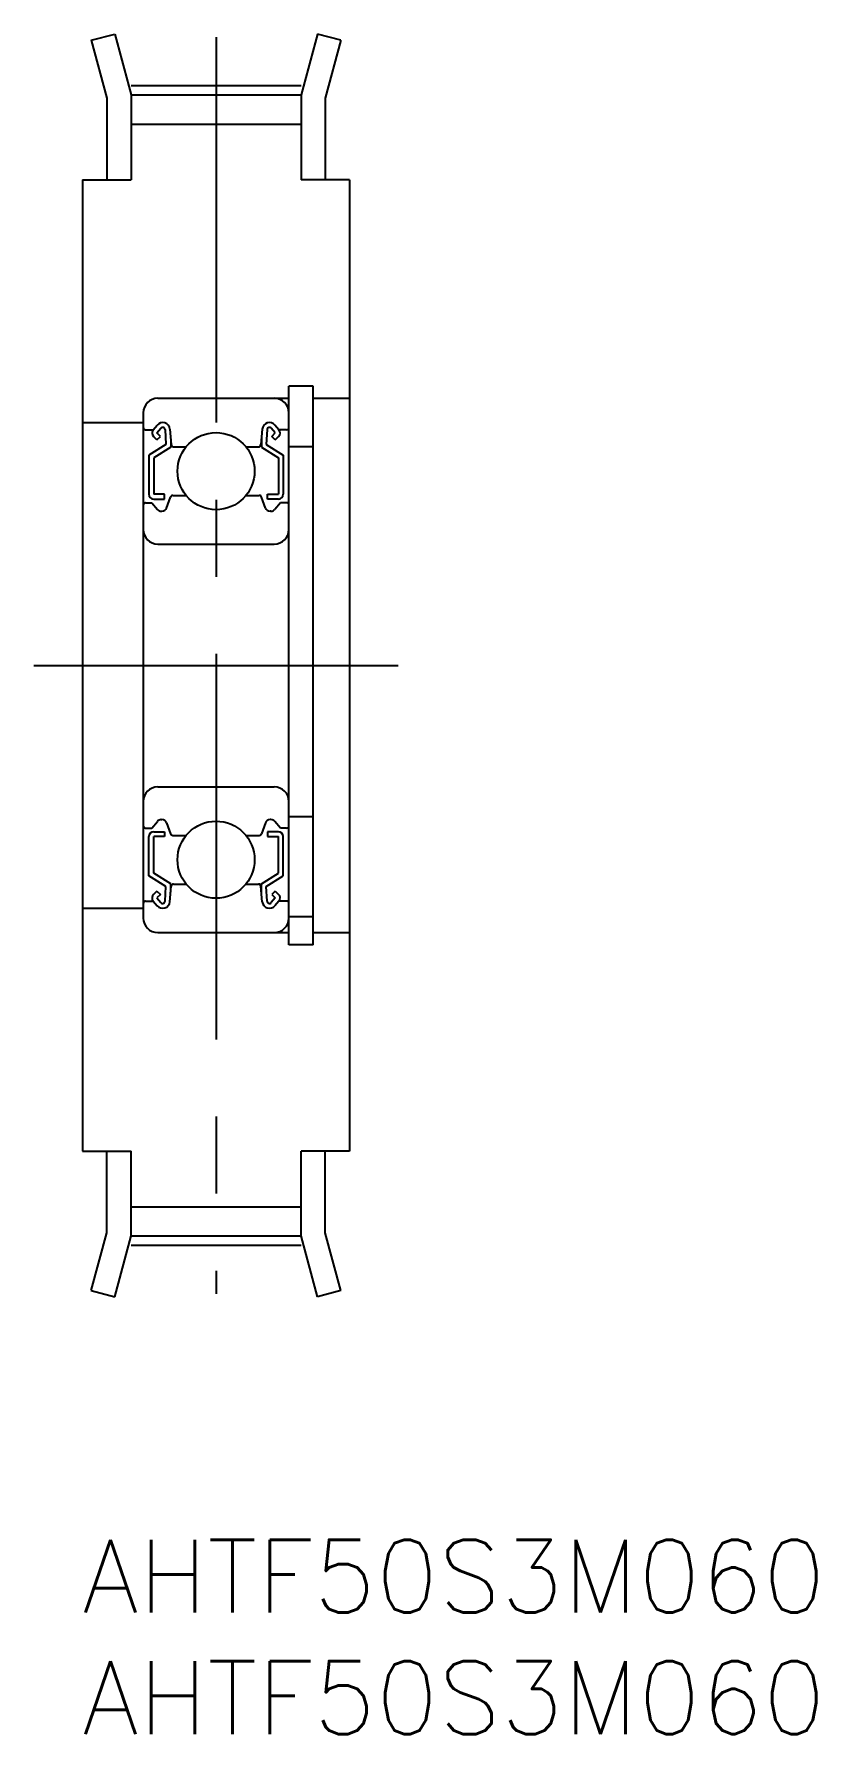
# Model space of a CAD drawing. Extents: x -2 to 30.2, y -8 to 62.
import ezdxf

# ---------------------------------------------------------------- set-up
doc = ezdxf.new("R2010")
doc.units = 0
doc.header["$LTSCALE"] = 0.5
doc.linetypes.add('CENTER', pattern=[50.8, 31.75, -6.35, 6.35, -6.35])
for name, color, linetype in [('MSM_CENTER', 1, 'CENTER'), ('MSM_CONTINUOUS', 7, 'CONTINUOUS'), ('MSM_PART_NUMBER', 7, 'CONTINUOUS')]:
    doc.layers.add(name, color=color, linetype=linetype)
doc.styles.get("Standard").update_dxf_attribs({"font": 'txt.shx', "height": 3, "bigfont": 'bigfont.shx'})

# ---------------------------------------------------------------- blocks, each defined once
blk = doc.blocks.new('*U5')
at = {"layer": 'MSM_PART_NUMBER'}
blk.add_text('AHTF50S3M060', height=3, dxfattribs=at).set_placement((0, -3))
blk = doc.blocks.new('*U6')
at = {"layer": 'MSM_PART_NUMBER'}
blk.add_text('AHTF50S3M060', height=3, dxfattribs=at).set_placement((0, -8))

msp = doc.modelspace()

# ---------------------------------------------------------------- linework, layer by layer
at = {"layer": 'MSM_CENTER'}
for p, q in [((5.5, 61.875), (5.5, 10.125)), ((2, 59.875), (9, 59.875)), ((-2, 36), (13, 36)), ((2, 12.125), (9, 12.125))]:
    msp.add_line(p, q, dxfattribs=at)
at = {"layer": 'MSM_CONTINUOUS'}
for p, q in [((0.362, 61.741), (1.327, 62)), ((0.362, 61.741), (1, 59.358)), ((1.327, 62), (2, 59.49)), ((9.673, 62), (9, 59.49)), ((10.638, 61.741), (9.673, 62)), ((10.638, 61.741), (10, 59.358)), ((1, 59.358), (1, 56)), ((2, 59.49), (9, 59.49)), ((2, 59.49), (2, 56)), ((9, 59.49), (9, 56)), ((10, 59.358), (10, 56)), ((2, 58.29), (9, 58.29)), ((0, 56), (2, 56)), ((0, 56), (0, 16)), ((11, 56), (9, 56)), ((11, 56), (11, 16)), ((3.1, 47), (8.5, 47)), ((8.5, 24.5), (8.5, 47.5)), ((9.5, 47.5), (8.5, 47.5)), ((9.5, 24.5), (9.5, 47.5)), ((9.5, 47), (11, 47)), ((2.5, 46.4), (2.5, 25.6)), ((0, 46), (2.5, 46)), ((2.6, 45.7), (2.91, 45.7)), ((2.91, 45.7), (3.072, 45.893)), ((3.063, 45.571), (3.226, 45.765)), ((3.205, 45.43), (3.063, 45.571)), ((3.399, 45.71), (3.432, 45.098)), ((3.598, 45.728), (3.653, 45.091)), ((7.402, 45.728), (7.347, 45.091)), ((7.601, 45.71), (7.568, 45.098)), ((7.937, 45.571), (7.774, 45.765)), ((7.795, 45.43), (7.937, 45.571)), ((8.09, 45.7), (7.928, 45.893)), ((8.4, 45.7), (8.09, 45.7)), ((3.432, 45.098), (2.732, 44.661)), ((3.063, 45.289), (2.922, 45.43)), ((3.632, 44.987), (2.932, 44.55)), ((3.063, 45.289), (3.205, 45.43)), ((3.632, 45.334), (3.632, 44.987)), ((3.753, 45), (4.267, 45)), ((6.733, 45), (7.247, 45)), ((7.368, 45.334), (7.368, 44.987)), ((7.368, 44.987), (8.068, 44.55)), ((7.568, 45.098), (8.268, 44.661)), ((7.937, 45.289), (7.795, 45.43)), ((7.937, 45.289), (8.078, 45.43)), ((9.5, 45), (8.5, 45)), ((2.732, 44.661), (2.732, 43.05)), ((2.932, 44.55), (2.932, 43.05)), ((8.068, 44.55), (8.068, 43.05)), ((8.268, 44.661), (8.268, 43.05)), ((3.382, 43.05), (2.932, 43.05)), ((2.932, 42.85), (3.382, 42.85)), ((3.382, 42.85), (3.382, 43.05)), ((3.461, 42.482), (3.625, 42.934)), ((3.719, 43), (4.267, 43)), ((6.733, 43), (7.281, 43)), ((7.539, 42.482), (7.375, 42.934)), ((7.618, 42.85), (7.618, 43.05)), ((7.618, 43.05), (8.068, 43.05)), ((8.068, 42.85), (7.618, 42.85)), ((2.6, 42.7), (2.85, 42.7)), ((2.85, 42.7), (3.084, 42.421)), ((3.237, 42.35), (3.273, 42.35)), ((7.763, 42.35), (7.727, 42.35)), ((8.15, 42.7), (7.916, 42.421)), ((8.4, 42.7), (8.15, 42.7)), ((3.1, 41), (7.9, 41)), ((3.1, 31), (7.9, 31)), ((2.85, 29.3), (3.084, 29.579)), ((3.237, 29.65), (3.273, 29.65)), ((3.461, 29.518), (3.625, 29.066)), ((7.539, 29.518), (7.375, 29.066)), ((7.763, 29.65), (7.727, 29.65)), ((8.15, 29.3), (7.916, 29.579)), ((9.5, 29.767), (8.5, 29.767)), ((2.6, 29.3), (2.85, 29.3)), ((2.732, 27.339), (2.732, 28.95)), ((2.932, 29.15), (3.382, 29.15)), ((2.932, 27.45), (2.932, 28.95)), ((3.382, 28.95), (2.932, 28.95)), ((3.382, 29.15), (3.382, 28.95)), ((3.719, 29), (4.267, 29)), ((6.733, 29), (7.281, 29)), ((7.618, 29.15), (7.618, 28.95)), ((8.068, 29.15), (7.618, 29.15)), ((7.618, 28.95), (8.068, 28.95)), ((8.068, 27.45), (8.068, 28.95)), ((8.4, 29.3), (8.15, 29.3)), ((8.268, 27.339), (8.268, 28.95)), ((3.432, 26.902), (2.732, 27.339)), ((3.632, 27.013), (2.932, 27.45)), ((7.368, 27.013), (8.068, 27.45)), ((7.568, 26.902), (8.268, 27.339)), ((3.063, 26.711), (2.922, 26.57)), ((3.063, 26.711), (3.205, 26.57)), ((3.282, 27.232), (3.282, 27.232)), ((3.399, 26.29), (3.432, 26.902)), ((3.457, 27.122), (3.457, 27.122)), ((3.598, 26.272), (3.653, 26.909)), ((3.632, 26.666), (3.632, 27.013)), ((3.753, 27), (4.267, 27)), ((6.733, 27), (7.247, 27)), ((7.402, 26.272), (7.347, 26.909)), ((7.368, 26.666), (7.368, 27.013)), ((7.601, 26.29), (7.568, 26.902)), ((7.937, 26.711), (7.795, 26.57)), ((7.937, 26.711), (8.078, 26.57)), ((0, 26), (2.5, 26)), ((2.6, 26.3), (2.91, 26.3)), ((2.91, 26.3), (3.072, 26.107)), ((3.205, 26.57), (3.063, 26.429)), ((3.063, 26.429), (3.226, 26.235)), ((7.937, 26.429), (7.774, 26.235)), ((7.795, 26.57), (7.937, 26.429)), ((8.09, 26.3), (7.928, 26.107)), ((8.4, 26.3), (8.09, 26.3)), ((9.5, 25.644), (8.5, 25.644)), ((3.1, 25), (8.5, 25)), ((9.5, 24.5), (8.5, 24.5)), ((9.5, 25), (11, 25)), ((0, 16), (2, 16)), ((1, 12.642), (1, 16)), ((2, 12.51), (2, 16)), ((11, 16), (9, 16)), ((9, 12.51), (9, 16)), ((10, 12.642), (10, 16)), ((2, 13.71), (9, 13.71)), ((0.362, 10.259), (1, 12.642)), ((10.638, 10.259), (10, 12.642)), ((1.327, 10), (2, 12.51)), ((2, 12.51), (9, 12.51)), ((9.673, 10), (9, 12.51)), ((0.362, 10.259), (1.327, 10)), ((10.638, 10.259), (9.673, 10))]:
    msp.add_line(p, q, dxfattribs=at)
for centre in [(5.5, 44), (5.5, 28)]:
    msp.add_circle(centre, 1.587, dxfattribs=at)
for centre, radius, start, end in [((3.1, 46.4), 0.6, 90, 180), ((7.9, 46.4), 0.6, 0, 90), ((2.6, 45.8), 0.1, 180.00005, 270.00003), ((3.063, 45.571), 0.2, 139.86482, 225.00006), ((3.301, 45.702), 0.298, 5.00049, 140.17136), ((3.301, 45.702), 0.0983, 4.66455, 139.97394), ((7.699, 45.702), 0.298, 39.82861, 174.99974), ((7.699, 45.702), 0.0983, 40.02637, 175.33574), ((7.937, 45.571), 0.2, 314.99673, 40.13525), ((8.4, 45.8), 0.1, 269.99948, 359.99126), ((3.753, 45.1), 0.1, 185.14438, 270.00003), ((7.247, 45.1), 0.1, 269.99948, 354.85568), ((2.932, 43.05), 0.2, 180.00005, 270.00003), ((3.719, 42.9), 0.1, 89.99951, 160.11572), ((7.281, 42.9), 0.1, 19.88452, 90.00024), ((8.068, 43.05), 0.2, 269.99976, 359.99563), ((2.6, 42.6), 0.1, 89.99951, 180.00005), ((3.237, 42.55), 0.2, 220.13838, 270.00003), ((3.273, 42.55), 0.2, 270.00003, 340.11166), ((7.727, 42.55), 0.2, 199.88831, 269.99976), ((7.763, 42.55), 0.2, 269.99976, 319.86147), ((8.4, 42.6), 0.1, 359.99126, 90.00024), ((3.1, 41.6), 0.6, 180, 270), ((7.9, 41.6), 0.6, 270, 0), ((3.1, 30.4), 0.6, 90, 180), ((7.9, 30.4), 0.6, 0, 90), ((2.6, 29.4), 0.1, 179.99995, 270.00049), ((3.237, 29.45), 0.2, 89.99997, 139.86162), ((3.273, 29.45), 0.2, 19.88834, 89.99997), ((7.727, 29.45), 0.2, 90.00024, 160.11169), ((7.763, 29.45), 0.2, 40.13853, 90.00024), ((8.4, 29.4), 0.1, 269.99976, 0.00874), ((2.932, 28.95), 0.2, 89.99997, 179.99995), ((3.719, 29.1), 0.1, 199.88428, 270.00049), ((7.281, 29.1), 0.1, 269.99976, 340.11548), ((8.068, 28.95), 0.2, 0.00437, 90.00024), ((3.753, 26.9), 0.1, 89.99997, 174.85562), ((7.247, 26.9), 0.1, 5.14432, 90.00052), ((2.6, 26.2), 0.1, 89.99997, 179.99995), ((3.063, 26.429), 0.2, 134.99994, 220.13518), ((3.301, 26.298), 0.298, 219.82864, 354.99951), ((3.301, 26.298), 0.0983, 220.02606, 355.33545), ((7.699, 26.298), 0.298, 185.00026, 320.17139), ((7.699, 26.298), 0.0983, 184.66426, 319.97363), ((7.937, 26.429), 0.2, 319.86475, 45.00327), ((8.4, 26.2), 0.1, 0.00874, 90.00052), ((3.1, 25.6), 0.6, 180, 270), ((7.9, 25.6), 0.6, 270, 0)]:
    msp.add_arc(centre, radius, start, end, dxfattribs=at)

# ---------------------------------------------------------------- block references
for name in ['*U5', '*U6']:
    msp.add_blockref(name, (0, 0), dxfattribs=at)

doc.saveas('drawing.dxf')
